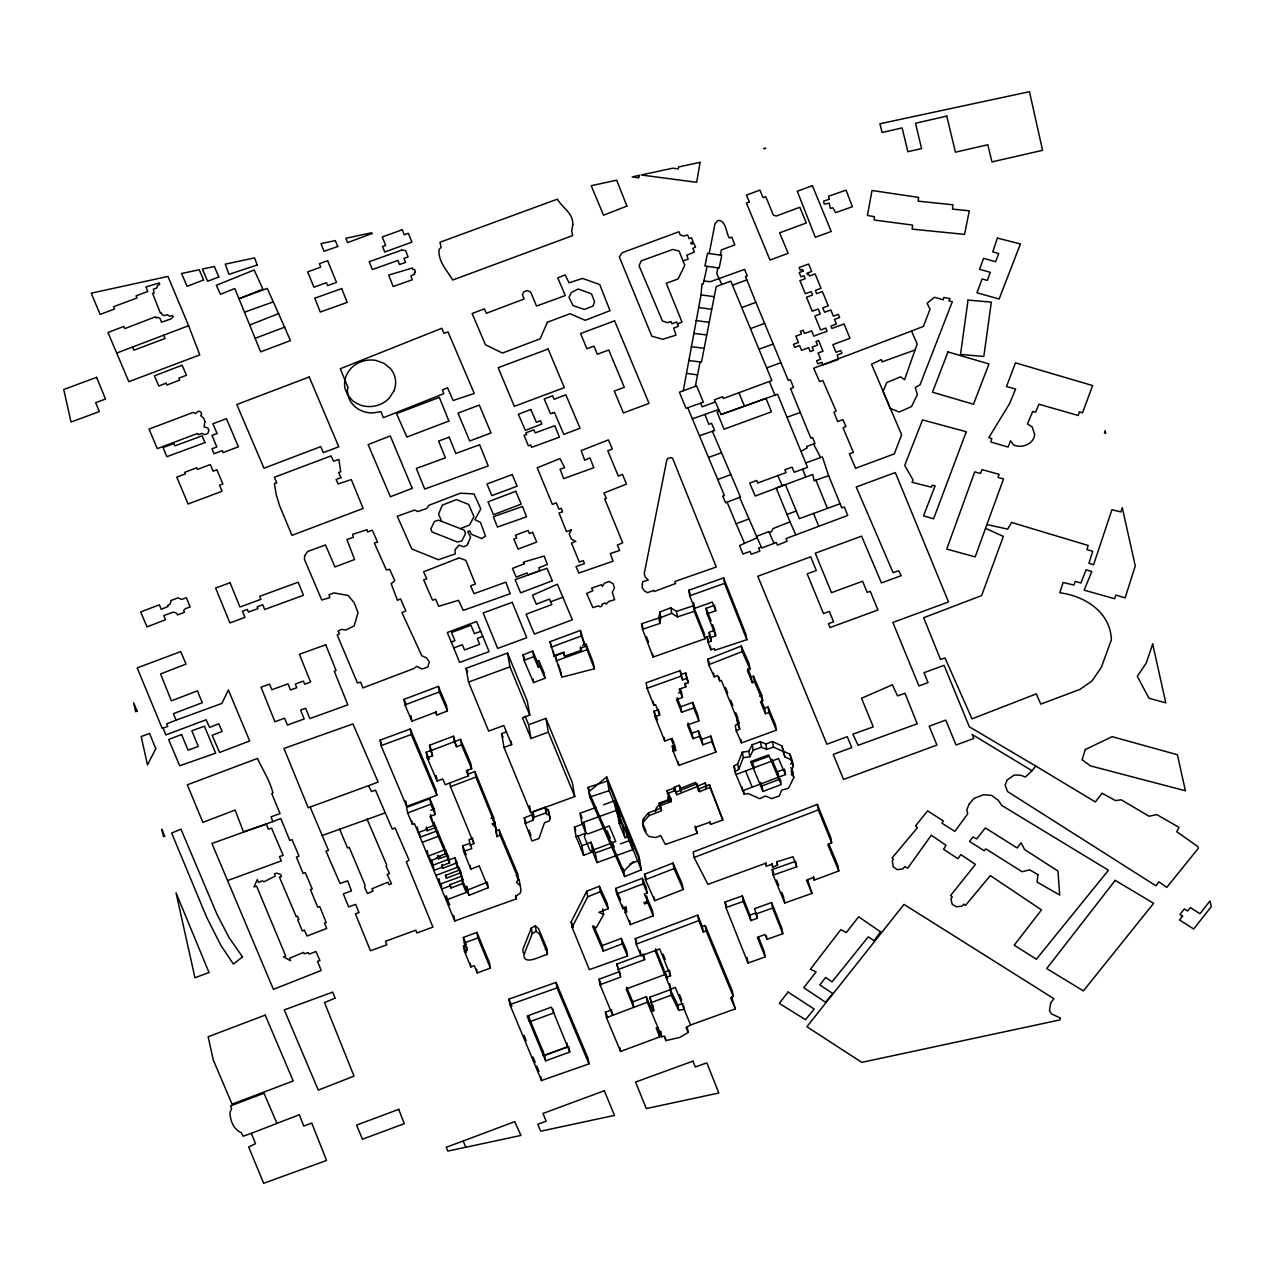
<?xml version="1.0" encoding="UTF-8"?>
<svg xmlns="http://www.w3.org/2000/svg" width="1275" height="1275" viewBox="0 0 1275 1275"><rect width="100%" height="100%" fill="white"/><g stroke="black" fill="none" stroke-linecap="round" stroke-linejoin="round"><path stroke-width="1.5" d="M683.273 390.772L696.644 385.895L703.354 402.183L686.03 408.319L679.4 392.206L683.273 390.772L701.027 294.923L701.951 283.831L703.21 283.974L707.115 266.316L719.148 268.021L721.762 255.319L707.545 253.295L704.947 266.013L707.115 266.316M720.455 255.143L721.315 249.964L734.83 244.88L731.754 237.118L729.396 238.011C725.682 232.927 726.591 220.543 718.16 220.384L715.004 223.683L709.203 253.534M693.233 605.832L704.167 633.181L705.139 638.695L653.103 657.071L642.52 629.324L659.781 623.459L658.808 617.945L659.876 612.032L670.73 607.777L676.451 611.378L677.423 616.893L694.206 611.331L693.233 605.832L676.451 611.378M659.781 623.459L660.848 617.546L659.876 612.032M687.655 407.554L724.391 495.497L722.702 496.15L725.571 502.764L739.627 497.377L761.717 548.043L776.332 542.465L777.431 545.142L787.153 541.285L785.958 538.576L847.747 515.451L844.353 506.972L841.787 507.88L828.654 475.671L814.151 480.803L812.701 474.443L755.23 496.007L749.652 483.066L756.728 480.484L757.748 482.986L786.038 472.627L784.858 469.774L792.078 467.128L794.197 472.276L807.537 467.367L777.543 394.214L721.044 414.534L715.339 401.96L714.43 399.76L722.59 396.748L723.292 398.517L771.885 380.54L730.814 281.169L716.199 286.572L701.489 362.084L688.771 360.522M695.321 386.373L700.102 361.909M717.873 267.846L716.757 273.583L721.666 284.134M695.194 826.12L697.266 833.276L665.359 844.48L660.673 835.523L655.748 837.548L649.087 836.543C644.226 832.256 641.309 824.877 643.588 818.55L648.497 812.876L661.119 807.983L659.207 803.091L670.905 798.819L667.048 790.707L674.746 787.838L676.834 794.755L697.234 786.595L696.756 783.838L676.356 791.998M643.078 825.961L643.588 818.55M655.446 811.633L656.179 808.175L659.844 803.951L669.232 800.302M532.089 814.709L533.157 811.665L545.11 807.346L546.672 814.215L549.111 815.107L550.322 818.359L549.27 820.909L544.505 822.71L538.911 838.583L531.946 840.958L525.22 823.395L524.248 817.897L532.089 814.709L533.062 820.223L525.22 823.395M533.062 820.223L534.129 817.179L533.157 811.665M915.067 349.972L917.219 344.011L911.513 331.038L813.657 368.204L819.586 381.544L822.869 380.603L836.129 411.092L833.962 412.303L837.627 421.483L842.871 419.634L846.01 426.503L843.078 427.858L853.405 452.418L849.389 453.773L855.589 468.26L894.301 453.884L901.616 434.791L871.526 364.204L881.376 359.582L882.045 361.893L915.067 349.972L904.565 379.727L900.596 376.842L886.81 382.532L883.033 391.313L890.157 408.414L899.242 412.016L911.513 406.566L917.378 394.644L915.259 387.552L920.04 384.827L952.313 301.713L948.919 300.98L949.987 298.573L943.835 297.442L943.277 299.768L934.384 297.282L927.1 303.227L930.049 309.172L923.419 326.416L911.513 331.038M985.511 528.36L975.184 556.888L946.751 549.095L974.722 471.862L980.602 473.471L981.989 469.614L999.122 474.332L997.99 477.424L1003.537 478.938L985.511 528.36L1003.361 536.393L981.622 595.584L923.658 617.738L940.472 659.414L944.998 657.964L972.012 718.861L1036.336 693.871L1040.767 704.119L1079.957 689.393L1092.053 680.962L1101.361 667.271L1111.37 639.827C1110.461 612.064 1084.913 596.031 1059.812 592.779L1063.111 582.484L1073.885 585.05L1075.207 581.352L1080.961 583.042L1086.077 569.782L1091.83 571.471L1084.164 590.15L1114.573 598.724L1115.896 595.043L1125.14 597.911L1135.26 565.877L1122.271 507.641L1120.868 511.912L1111.928 509.713L1093.567 564.761L1088.946 563.327L1092.707 551.31L1086.953 549.621L1088.181 545.477L1011.553 522.463L1007.648 529.141L986.914 524.551M547.613 953.525L539.5 934.081L536.217 931.372L532.265 933.555L523.913 954.816C523.882 966.498 542.242 955.023 547.166 954.577L546.274 946.99L538.528 928.567L535.245 925.873L531.293 928.057L522.941 949.317L523.005 952.345L524.535 953.716M737.699 763.884L742.337 752.17L748.855 751.262L752.234 744.696L760.442 741.715L765.781 743.978L772.491 741.572L782.053 745.939L784.938 756.936L790.994 759.773L793.353 766.323L791.106 771.487L793.799 777.511L788.524 788.253L781.734 790.133L779.28 795.982L771.518 798.612L765.558 795.998L759.725 798.708L748.361 793.592L744.202 794.245L734.862 771.662L733.89 766.148L737.699 763.884L738.671 769.383L734.862 771.662M738.671 769.383L743.309 757.685L742.337 752.17M547.166 954.577L546.64 948.01M790.883 764.251L792.381 760.824L790.022 754.274L783.966 751.437M576.141 836.862L585.878 833.053L588.189 833.882L609.227 825.961L615.761 841.516L594.007 849.708L592.668 851.812L583.599 855.35L576.141 836.862L574.435 827.22L584.173 823.411L585.878 833.053L584.285 836.512L589.895 850.393L592.668 851.812L597.003 862.617L632.862 849.644L631.173 840.002L625.945 827.108L623.284 828.081L624.989 837.707L627.651 836.751L625.945 827.108M791.329 775.072L792.827 771.997L790.803 767.486M621.308 938.4L626.583 950.497L627.555 956.011L589.321 969.653L572.14 927.387L571.168 921.889L586.723 891.273L599.362 886.237L607.171 903.258L608.143 908.756L598.899 912.31L603.649 914.398L596.302 927.658L592.508 926.128L603.234 951.102L622.28 943.898L621.308 938.4L602.262 945.588L603.234 951.102M572.14 927.387L587.695 896.787L586.723 891.273M743.309 757.685L749.827 756.776L753.206 750.194L752.234 744.696M516.184 875.877L517.554 873.55L499.019 829.579L495.991 831.077L496.947 836.591L499.991 835.077L499.019 829.579M517.554 873.55L518.527 879.065L516.471 882.539L520.216 885.519L520.981 890.093L520.296 893.042L515.546 896.484L516.343 898.875L454.745 920.964L414.502 823.634L412.431 824.399L407.602 812.94L406.629 807.442L429.866 798.708L434.201 809.003L435.173 814.518L430.01 816.462L433.803 825.483L426.105 828.399L427.109 830.758L434.743 827.889L433.787 822.375L444.688 848.273L445.66 853.788L437.548 856.832L438.441 858.952L446.648 855.876L445.692 850.361L448.609 857.31L449.581 862.824L441.628 865.805L442.68 868.291L456.004 863.175L455.047 857.677L448.37 860.227M756.952 537.891L739.516 545.588L742.927 554.019L750.114 551.422L751.23 554.227L759.868 551.119L758.641 548.107L761.095 547.214M1031.985 770.753L1035.762 766.052L1095.384 801.959L1102.046 793.225L1115.497 800.572L1121.251 799.823L1149.094 816.239L1156.808 814.597L1178.993 827.363L1176.761 831.73L1197.847 846.552L1198.261 848.385L1166.753 887.432L1158.879 881.822L1156.011 885.838L1007.585 791.568L1005.114 785.273L1007.154 779.981L1014.119 775.072L1020.59 775.152L1025.323 777.049L1031.985 770.753L972.124 734.432L973.797 738.48L956.027 745.014L945.779 720.088L929.172 726.192L936.934 745.078L843.524 779.423L833.228 754.402L851.764 747.58L847.285 736.695L826.869 744.202L757.796 576.268L810.661 556.824L816.287 570.515L807.187 573.862L823.523 613.594L829.356 611.442L833.611 621.786L828.415 623.698L830.009 627.587L877.949 609.96L870.267 591.265L867.191 592.397L862.601 581.241L831.507 592.668L815.267 553.207L861.597 536.153L881.423 582.914L901.202 575.663L898.668 570.754L893.09 572.666L856.226 486.986L895.321 472.547L948.52 601.959L892.851 622.439L918.956 685.934L928.041 682.587L923.992 672.722L944.074 665.327L969.367 726.83L1035.762 766.052M644.066 821.307L648.975 815.633L661.613 810.741L659.207 803.091M633.388 861.597L623.73 871.287L588.827 791.775L606.693 776.905L638.903 856.067L641.325 869.821L624.67 876.578L589.751 797.066L588.062 787.424L607.426 781.033L639.636 860.195L629.627 864.243M768.012 706.988L768.984 712.502L765.494 713.745L764.522 708.231L768.012 706.988L775.423 724.63L776.395 730.145L741.492 742.911L736.249 730.878L739.723 729.045L737.715 724.232L738.926 723.61L721.379 680.515L719.706 680.882L717.586 675.495L714.239 676.818L708.725 664.721L707.752 659.223L741.237 646.074L749.031 663.526L750.003 669.024L747.389 670.554L752.234 682.667L754.433 681.711L753.461 676.196L751.262 677.153L752.234 682.667M687.225 1026.933L688.197 1032.447L679.639 1037.452L665.853 1040.639L664.307 1036.113L661.789 1036.814L647.333 1002.262L646.361 996.747L632.783 1001.847L633.755 1007.362L606.486 1017.657L620.574 1051.461L659.828 1036.846L657.39 1027.809M731.659 997.034L735.34 1008.876L690.572 1024.988L686.046 1027.554L688.197 1032.447M737.715 724.232L736.743 718.733L737.954 718.112L735.755 712.725M705.218 925.523L706.191 931.037L703.29 931.993L702.318 926.479L705.218 925.523L732.328 990.946L733.3 996.46L730.591 997.799L735.34 1008.876M773.16 875.096L796.684 866.809L795.712 861.294L772.188 869.582L773.16 875.096L784.794 903.003L812 893.377L806.469 880.212L813.259 877.551L814.183 880.117L838.807 870.937L827.746 844.496L831.683 842.871L830.71 837.356L817.339 804.398L693.154 851.987L694.126 857.485L707.912 884.388L765.701 863.255L766.355 866.219L771.949 864.243L772.809 867.207L777.527 865.119L776.873 861.454M759.549 696.198L761.749 695.242L753.461 676.196M761.749 695.242L762.721 700.74L760.522 701.712L765.494 713.745M472.866 838.042L468.945 839.731L471.734 848.624L463.622 851.333L470.826 869.152L479.225 865.884L488.245 887.703L468.833 895.417L466.682 886.523L465.311 886.938L466.283 892.452L446.601 899.847L445.947 896.166M469.917 845.245L473.838 843.54L473.2 839.874M677.455 323.993L681.998 322.049L666.315 283.305L678.125 278.922L684.771 265.327L679.065 251.032L672.786 249.438L641.182 260.881L639.062 265.774L662.394 320.902L667.207 322.671L670.937 321.507L671.893 323.738L676.738 321.969L678.443 326.304L673.646 328.105L675.989 335.15L662.729 339.246L651.828 336.218L619.315 256.897L622.28 252.673L678.953 231.747L680.228 235.014L683.942 236.034L687.639 234.871L689.042 238.664L691.512 237.692L693.058 241.883L690.763 242.792L691.337 244.131L693.759 243.19L695.512 247.143L692.835 248.434L694.381 252.067L686.763 255.223L688.165 259.112L683.225 260.769M698.461 791.281L697.537 786.117L705.187 782.977L706.557 786.436M709.474 784.683L709.952 787.424L699.688 791.663L699.194 788.906L709.474 784.683L722.813 820L710.589 824.399L709.585 822.295L695.146 827.395L697.266 833.276M702.318 926.479L697.744 915.147L635.253 938.655L636.225 944.169L641.102 955.772L659.685 948.935L670.57 975.742L665.964 977.415L670.73 989.129L675.336 987.456L690.572 1024.988M580.986 650.505L580.252 648.369L585.337 646.537L580.396 630.44L549.987 641.707L554.211 656.386L563.088 652.768L564.634 656.083L580.986 650.505L580.348 646.839M739.627 497.377L740.456 497.043L712.39 431.285L699.911 435.604M460.402 528.647L469.614 524.933L473.933 516.582L468.674 504.438L456.466 499.641L442.345 505.091L438.568 514.064L441.676 521.395L464.196 530.097L465.518 533.587L461.773 540.967L457.438 542.018L432.082 531.994L430.759 529.125L434.456 521.507L438.457 520.168L441.676 521.395M681.153 791.855L680.547 788.412L695.72 782.356L697.537 786.117M587.695 896.787L600.334 891.735L599.362 886.237M710 637.93L715.705 635.667L707.051 613.833L715.737 610.741L712.295 602.071L694.7 608.334L689.711 595.776L688.739 590.261L723.562 577.878L745.859 634.185L746.831 639.699L714.781 650.298L714.383 648.545L710.908 649.772L708.039 642.361L711.259 641.182L709.028 632.416L714.733 630.153L712.582 624.702M249.725 325.013L278.572 313.586L290.461 340.6L260.642 351.852L234.791 288.501L220.463 294.318L216.352 285.313L254.155 269.981L262.905 289.09L239.349 298.589L267.24 288.421L278.572 313.586M795.759 534.703L790.038 521.842L773.112 528.551L771.391 531.723L769.303 532.536L768.889 531.611L756.314 536.44M468.833 895.417L467.861 889.902L487.273 882.188L488.245 887.703M176.093 720.152L166.595 723.881L167.822 726.431L162.212 728.344L137.174 667.893L180.699 651.605L186.038 664.1L160.554 673.933L171.392 700.836L197.386 690.875L202.311 702.716L173.448 713.665L176.093 720.152L221.962 703.37L228.352 689.95L249.693 740.998L219.587 752.441L212.144 735.293L222.153 731.436L218.71 723.786L209.578 727.451L206.12 719.785L165.846 734.91L163.12 728.041M660.848 617.546L671.702 613.275L677.423 616.893M708.725 664.721L742.209 651.589L741.237 646.074M537.269 661.613L538.958 660.96L544.043 672.722L545.015 678.236L533.651 682.603L524.025 660.37L523.053 654.856L532.711 651.143L537.269 661.613L538.241 667.128L539.931 666.458L538.958 660.96M644.512 874.204L673.025 863.063L682.237 884.021L683.193 889.52L654.697 900.66L645.485 879.718L644.512 874.204L646.058 877.694M645.485 879.718L673.997 868.578L673.025 863.063M272.802 821.61L211.937 843.492L273.408 989.368L321.22 970.466L317.491 961.334L319.913 960.537L315.897 951.469L309.251 954.146L308.279 952.552L304.231 953.827L303.609 952.425L289.6 958.226L290.477 960.697L283.464 956.887L285.759 956.107L256.546 886.045L253.98 887.017L257.263 879.591L258.682 882.507L262.156 880.786L264.084 881.774L275.288 876.021L274.492 873.821L276.962 873.136L280.835 874.554L281.456 876.642L279.368 876.961L296.246 916.677L297.521 916.135L298.876 919.466L297.744 919.849L302.382 931.021L304.327 930.049L307.052 936.025L326.671 928.471L324.535 923.068L326.161 922.462L319.722 906.509L317.778 907.306L310.447 889.583L312.248 889.042L305.299 872.594L303.115 873.407L296.406 857.087L299.051 856.115L292.039 839.635L289.76 840.48L280.835 818.486L272.802 821.61L271.097 816.797L280.054 813.593L271.766 793.608L272.978 793.241C269.822 780.22 262.841 770.323 257.486 758.434L187.329 784.81L202.852 822.375L235.078 810.055L243.477 831.874L266.348 824.112L268.387 829.133L271.575 828.16L283.209 855.445L279.448 856.529L281.345 860.88L227.954 880.435M736.058 774.562L778.499 758.545L785.496 774.578L742.751 790.739L742.114 787.058M583.599 855.35L581.91 845.707L590.962 842.185L595.298 852.975L597.003 862.617M251.366 1133.316L299.354 1114.717L303.705 1126.064L311.769 1123.068L326.543 1160.457L263.654 1183.312L248.673 1147.006L255.494 1143.675L251.366 1133.316L243.063 1136.2L241.342 1132.774C233.389 1129.14 230.233 1120.661 229.946 1112.438L231.604 1108.804L230.584 1105.919L263.973 1093.233L276.978 1123.387M116.838 353L188.604 325.715L199.792 354.896L128.823 381.687L107.993 332.52L123.85 326.416L124.791 328.615L155.55 316.758L156.092 318.001L157.813 317.332L159.997 318.368L161.511 322.208L171.025 318.877L173.145 316.901L172.476 315.355L169.862 316.359L167.121 314.574L164.666 315.658L162.26 314.909L161.463 312.901L160.443 313.267L152.602 293.409L154.1 292.868L153.335 289.17L156.634 288.086L157.829 284.978L159.694 284.548L159.263 282.891L145.908 286.987L147.788 291.481L136.074 295.88L136.967 297.999L113.587 306.717L114.559 309.012L100.119 314.415L91.242 293.186L167.965 276.436L188.604 325.715M524.025 660.37L533.683 656.641L532.711 651.143M646.521 895.783L647.748 902.748L644.592 903.959L644.018 902.62L647.493 901.282L644.417 894.094L647.222 893.026L646.25 887.512L642.313 878.3L615.697 888.436L616.67 893.934L623.013 908.772L625.196 907.943L626.902 911.944L625.244 912.581L630.36 924.598L653.326 915.832L652.354 910.334L646.776 897.233M712.39 431.285L714.622 430.424L711.53 423.236L708.868 424.352L704.868 414.455L692.293 418.806M460.498 739.357L470.682 763.199L471.654 768.713L466.283 770.769L468.451 775.869L445.214 784.715L442.744 778.945L437.134 781.081L427.173 757.78L426.217 752.282L431.588 750.226L429.5 745.285L453.406 736.201L456.53 746.736L461.47 744.855L460.498 739.357L455.557 741.237M455.047 857.677L458.952 870.203L445.278 875.447L446.441 878.188L460.052 872.977L459.08 867.462L462.889 879.734L449.613 884.802L450.952 887.99L462.57 883.623L461.598 878.108L465.311 886.938M694.126 857.485L818.311 809.912L817.339 804.398M427.173 757.78L432.56 755.74L430.472 750.8L454.378 741.699L453.406 736.201M436.257 875.272L457.661 867.143L456.689 861.629M616.67 893.934L643.285 883.814L642.313 878.3M254.952 338.385L284.755 327.133M411.873 721.188L435.54 712.263L436.719 715.036L447.413 711.004L446.441 705.489L438.377 686.396L403.984 699.369L404.956 704.884L411.873 721.188L410.901 715.689M762.944 791.456L750.624 761.605L768.666 754.959L781.224 784.523L762.944 791.456L761.972 785.942L780.252 779.025L780.906 782.691M404.956 704.884L439.349 691.911L438.377 686.396M467.654 774.308L474.906 771.566L493.648 817.578L494.604 823.076L491.975 823.905L495.672 827.252L496.947 836.591M473.838 843.54L450.473 786.659L475.878 777.081L474.906 771.566M407.602 812.94L430.838 804.206L429.866 798.708M430.759 810.294L434.201 809.003M436.512 857.995L440.082 856.657M438.01 857.9L430.185 860.848L429.532 857.167M442.011 888.93L450.075 885.886M782.691 769.765L777.176 771.837L778.148 777.352M636.225 944.169L698.716 920.646L697.744 915.147M556.043 982.403L508.9 999.122L509.873 1004.62L541.461 1080.531L589.002 1063.908L588.046 1058.393L556.043 982.403L557.016 987.902L589.002 1063.908M557.016 987.902L509.873 1004.62M750.816 328.488L764.617 323.324L788.301 380.46L790.373 379.695L793.576 387.488L790.516 388.62L810.836 438.138L812.589 437.5L814.98 443.461L806.613 446.489L807.187 447.923L801.146 451.238M721.044 414.534L766.02 398.453L771.487 411.809L724.041 429.229L717.044 412.032L719.291 411.203M550.673 601.8L551.852 604.573L526.049 614.263L534.368 634.073L572.347 619.793L557.398 584.237L532.424 595.282L536.329 604.175L549.413 599.075L550.673 601.8L562.865 597.226M368.507 785.687L378.133 782.069L352.936 723.929L283.958 748.457L308.215 807.76L368.507 785.687L371.487 791.488L375.488 790.213L392.254 829.053L395.059 827.969L409.068 860.099L406.327 861.964L432.91 927.116L416.893 932.965L415.777 930.208L385.48 941.253L386.915 944.759L370.451 950.752L355.438 913.856L358.992 912.581L355.661 904.373L348.649 906.907L343.342 893.855L351.486 890.89L347.597 880.818L340.011 883.463L325.986 851.19L328.52 850.457L310.271 807.346M426.551 829.467L418.28 832.575L417.307 827.061M422.376 842.281L438.297 836.304L437.325 830.79M442.234 867.239L434.153 870.251L433.5 866.586M753.158 767.98L752.186 762.466L768.554 756.346M647.333 1002.262L633.755 1007.362L626.105 989.002L664.753 974.626L663.781 969.112L655.573 948.807M463.192 1140.997L514.686 1121.665L520.949 1135.435L447.812 1151.102L446.234 1147.261L463.192 1140.997L465.773 1147.261M717.952 479.448L730.798 474.635M727.053 502.079L736.105 523.754L748.68 519.068M480.723 631.348L474.443 633.691L470.937 625.276L451.509 632.512L454.92 640.672L451.286 642.026L447.286 632.496L476.563 621.499L482.827 636.384L489.074 651.637L459.669 662.41L451.286 642.026M482.827 636.384L477.233 638.472L479.671 644.305L464.53 649.947L462.363 644.736L453.741 647.939M322.017 835.571L384.843 813.036M680.547 788.412L679.352 785.32L673.646 787.456L674.252 790.898M659.685 805.848L671.383 801.577L667.542 793.464L675.224 790.596L674.746 787.838M606.486 1017.657L605.513 1012.143L611.761 1009.816M550.959 647.222L581.368 635.954L580.396 630.44M463.478 945.811L466.347 944.743L463.335 937.428L476.962 932.407L489.409 962.577L490.381 968.092L477.233 972.937L474.22 965.685L470.889 966.912L464.451 951.309L463.478 945.811L466.347 952.744M464.451 951.309L467.319 950.242L466.666 946.576M612.096 1011.649L612.733 1015.33L599.999 984.762L620.718 977.048L616.686 964.187L643.684 954.146M617.642 969.701L644.656 959.661L644.002 955.979M599.999 984.762L599.027 979.248L619.746 971.55L620.399 975.216M657.836 1027.379L656.147 1028.017L659.828 1036.846M742.114 307.418L755.852 302.35L764.617 323.324M766.96 367.806L780.969 362.642M715.339 401.96L702.127 406.821L700.628 403.171M840.129 503.737L799.377 518.67L785.352 484.468L776.188 488.054L790.038 521.842M380.093 740.137L410.295 728.997L435.891 789.719L436.863 795.233L406.661 806.374L381.066 745.652L380.093 740.137L381.608 743.707M381.066 745.652L411.267 734.512L410.295 728.997M467.319 950.242L464.307 942.942L477.918 937.906L476.962 932.407M732.822 285.058L746.879 279.91L755.852 302.35M545.923 718.367L572.347 782.754L574.77 796.524L530.783 812.669L504.007 747.421L511.658 744.616L503.816 725.523L488.644 731.085L468.515 682.077L466.092 668.307L507.53 653.087L527.356 701.346L529.778 715.116L522.495 717.793L531.006 738.512L548.346 732.137L545.923 718.367L528.583 724.742L531.006 738.512M468.515 682.077L509.968 666.857L507.53 653.087M504.007 747.421L501.585 733.667L506.175 731.977M646.361 996.747L650.202 1005.879L651.174 1011.394L653.788 1010.613L649.708 997.257L670.315 989.671L677.758 1004.875L678.73 1010.374L684.181 1009.242L683.528 1005.561M650.68 1002.756L671.288 995.185L670.315 989.671M759.502 349.047L773.128 344.059M665.964 977.415L665.008 971.901L668.068 970.785M545.636 1060.848L569.734 1052.05L568.762 1046.552L544.664 1055.349L545.636 1060.848L527.117 1016.079L551.422 1007.138L569.734 1052.05M704.868 414.455L718.59 409.466M708.788 457.327L721.347 452.768M805.88 462.873L822.407 456.896L828.654 475.671M786.93 514.431L796.381 511.02M708.039 642.361L707.067 636.847L710.287 635.683L709.028 632.416M753.206 750.194L761.414 747.23L766.753 749.493L773.463 747.086L783.025 751.453L784.938 756.936M787.408 417.116L800.477 412.399M534.129 817.179L546.082 812.844L545.11 807.346M585.878 833.053L581.783 822.885L580.093 813.243L596.286 807.378M603.489 804.78L614.279 800.859L619.283 813.227L620.973 822.853L619.236 823.491L624.989 837.707M581.783 822.885L615.984 810.502L614.279 800.859M595.298 852.975L613.227 846.488M620.415 843.891L631.173 840.002M582.436 645.501L586.102 644.194L593.433 663.255L594.405 668.769L561.877 677.2L554.96 655.382L564.124 652.099M555.932 660.896L587.074 649.692L586.102 644.194M681.663 674.347L685.711 672.897L686.683 678.412L682.635 679.862L680.165 670.618L646.106 682.826L647.078 688.325L653.82 705.171L655.509 704.565L659.701 715.036L655.015 716.709L664.721 741.03L671.064 738.751L675.718 750.417L673.184 751.326L678.794 765.383L715.976 752.091L710.812 736.073L701.824 739.309L702.796 744.807L711.785 741.588L710.812 736.073M647.078 688.325L681.137 676.117L680.165 670.618M685.201 683.129L685.854 686.795L679.129 689.217L682.444 697.505L676.579 699.608L681.631 712.279L693.743 707.928L692.771 702.429L680.659 706.764L681.631 712.279M619.236 823.491L617.546 813.848L619.283 813.227M244.497 312.168L272.946 302M685.711 672.897L688.388 682.635L684.691 683.942L685.854 686.795M678.539 693.058L681.472 692.006L680.149 688.675M655.015 716.709L654.043 711.211L658.729 709.538M692.771 702.429L697.919 715.371L698.891 720.885L687.512 724.965L692.978 738.687L699.433 736.376L698.461 730.878L692.006 733.189L692.978 738.687M765.159 956.919L757.35 937.284L765.064 934.527L766.976 939.356L782.786 933.714L781.814 928.2L771.614 902.557L754.625 908.629L757.27 918.319L750.879 920.582L743.261 901.425L742.305 895.911L724.997 902.078L725.969 907.593L748.011 963.039L765.159 956.919L764.187 951.421L758.513 937.125M689.711 595.776L724.535 583.376L723.562 577.878M707.051 613.833L706.095 608.318L714.765 605.242M725.969 907.593L743.261 901.425M750.879 920.582L749.907 915.083L756.298 912.804L757.27 918.319M755.597 914.127L772.586 908.071L771.614 902.557M642.52 629.324L641.548 623.81L658.808 617.945M463.622 851.333L462.65 845.835L469.152 843.652M589.751 797.066L609.115 790.675L606.693 776.905M491.002 818.391L493.648 817.578M467.654 892.038L466.283 892.452L462.57 883.623M545.174 949.301L546.194 949.078M677.758 1004.875L683.209 1003.728M703.736 280.978L710.255 281.727L744.584 269.376L747.262 275.894L745.492 276.532L746.879 279.91M693.664 333.365L706.637 334.942M691.337 346.72L704.055 348.298M701.027 294.923L714.112 296.645M696.086 320.583L709.043 322.304M698.636 307.53L711.609 309.267M686.364 373.368L697.568 374.882M545.7 808.717L548.138 809.593L550.322 818.359M492.947 820.526L494.7 821.738L495.991 831.077M517.14 877.774L519.244 880.005L520.009 884.579M645.995 831.236L642.6 823.204M671.288 995.185L678.73 1010.374M696.756 783.838L699.194 788.906M697.234 786.595L699.688 791.663M600.334 891.735L608.143 908.756M707.752 659.223L709.33 662.665M742.209 651.589L750.003 669.024M673.997 868.578L683.193 889.52M588.062 787.424L589.64 791.042M607.107 830.79L610.279 838.026M611.857 841.643L614.247 847.062M754.433 681.711L762.721 700.74M622.28 943.898L627.555 956.011M769.303 532.536L773.973 543.325M533.683 656.641L538.241 667.128M523.053 654.856L524.535 658.283M736.105 523.754L744.345 542.847M539.931 666.458L545.015 678.236M642.696 955.118L644.656 959.661M546.082 812.844L546.672 814.215M593.831 925.969L602.262 945.588M778.722 775.439L771.885 759.247M643.285 883.814L647.222 893.026M615.697 888.436L620.638 899.959M461.47 744.855L471.654 768.713M454.378 741.699L456.53 746.736M426.217 752.282L429.277 759.438M366.993 818.98L386.787 865.199L386.022 866.123L389.512 873.518L387.154 874.491L391.489 883.718L389.05 884.722L387.871 882.188L371.902 888.802L373.017 891.145L367.487 893.456L364.666 887.48L365.032 884.977L349.238 847.365L347.565 848.003L339.596 829.037M777.75 475.272L782.212 485.759M647.748 902.748L653.326 915.832M625.738 910.509L624.272 907.067L625.244 912.581M553.095 1009.29L553.748 1012.956L529.539 1021.849L528.567 1016.334L543.931 1053.628M132.52 346.975L133.891 350.211L165.065 338.465L163.63 335.054M403.984 699.369L406.295 704.804M449.581 862.824L446.648 855.876M499.991 835.077L518.527 879.065M439.349 691.911L447.413 711.004M411.267 734.512L436.863 795.233M458.952 870.203L456.004 863.175M460.052 872.977L462.889 879.734M434.743 827.889L445.66 853.788M433.181 864.753L431.173 860.003L432.145 865.502L448.162 859.493L447.19 853.979M738.99 393.003L744.361 405.817M768.984 712.502L776.395 730.145M807.569 879.638L812 893.377M752.186 762.466L754.449 767.869M635.253 938.655L636.655 941.97M430.838 804.206L435.173 814.518M430.552 814.566L433.803 825.483M828.989 844.273L837.834 865.438L838.807 870.937M736.743 718.733L738.751 723.531L735.277 725.379L736.249 730.878M772.188 869.582L773.638 873.072M776.555 880.053L778.738 885.28M781.639 892.261L783.822 897.504M652.418 1011.218L650.202 1005.879L652.816 1005.098L653.788 1010.613M616.686 964.187L617.897 967.135M626.663 987.169L632.783 1001.847M599.027 979.248L601.274 984.651M605.513 1012.143L607.745 1017.482M508.9 999.122L511.912 1006.342M523.945 1035.268L526.192 1040.687M532.966 1056.959L535.229 1062.378M536.727 1065.996L538.99 1071.414M769.462 381.831L774.993 395.154M761.669 701.346L764.522 708.231M706.191 931.037L733.3 996.46M733.89 766.148L735.085 769.048M477.918 937.906L490.381 968.092M815.904 480.165L827.459 508.374M760.474 782.308L761.972 785.942M548.346 732.137L574.77 796.524M509.968 666.857L529.778 715.116M525.029 716.104L528.583 724.742M501.585 733.667L503.067 737.285M466.092 668.307L467.59 671.941M745.556 770.929L752.202 787.169M818.311 809.912L831.683 842.871M725.523 687.576L727.722 692.962M730.639 700.15L732.838 705.537M609.115 790.675L641.325 869.821M663.064 954.146L665.247 959.517M679.527 994.659L681.727 1000.094M665.008 971.901L667.717 978.61M571.168 921.889L573.415 927.387M494.604 823.076L475.878 777.081M820.606 457.534L813.562 443.971M813.562 513.427L818.598 525.89M627.651 836.751L632.862 849.644M617.546 813.848L623.284 828.081M615.984 810.502L620.973 822.853M655.063 950.624L664.753 974.626M574.435 827.22L575.79 830.583M577.83 835.619L581.91 845.707M462.65 845.835L466.252 854.728M686.683 678.412L688.388 682.635M681.137 676.117L682.635 679.862M698.716 920.646L703.29 931.993M580.093 813.243L582.133 818.327M747.803 668.514L751.262 677.153M694.206 611.331L705.139 638.695M711.785 741.588L715.976 752.091M693.743 707.928L698.891 720.885M698.461 730.878L701.824 739.309M699.433 736.376L702.796 744.807M687.91 722.893L692.006 733.189M677.057 697.728L680.659 706.764M672.084 738.241L674.092 743.245M673.614 749.333L672.212 745.811L673.184 751.326M654.043 711.211L657.518 719.897M724.535 583.376L746.831 639.699M706.095 608.318L711.131 621.053M688.739 590.261L690.173 593.847M772.586 908.071L782.786 933.714M742.305 895.911L749.907 915.083M724.997 902.078L726.463 905.776M802.66 469.328L805.688 477.009M709.952 787.424L722.813 820M649.708 997.257L650.951 1000.397M675.224 790.596L676.834 794.755M707.067 636.847L708.502 640.56M587.074 649.692L594.405 668.769M446.314 896.086L449.708 904.899M524.248 817.897L526.272 823.156M528.95 830.184L530.974 835.444M641.548 623.81L642.967 627.507M646.489 636.767L648.608 642.313M581.368 635.954L585.337 646.537M554.96 655.382L556.283 659.016M558.259 664.45L560.251 669.885M796.684 866.809L793.034 856.72L776.794 861.836L777.527 865.119M549.987 641.707L551.294 645.373M466.682 886.523L467.861 889.902M813.546 876.451L814.183 880.117M792.381 760.824L793.353 766.323M790.022 754.274L790.994 759.773M792.827 771.997L793.799 777.511M782.053 745.939L783.025 751.453M784.523 769.08L785.496 774.578M772.491 741.572L773.463 747.086M765.781 743.978L766.753 749.493M760.442 741.715L761.414 747.23M784.141 899.337L784.794 903.003M772.156 863.542L772.809 867.207M748.855 751.262L749.827 756.776M765.717 862.538L766.355 866.219M738.273 719.945L738.926 723.61M739.07 725.363L739.723 729.045M740.839 739.229L741.492 742.911M715.084 607.075L715.737 610.741M743.564 790.58L744.202 794.245M715.068 631.986L715.705 635.667M766.339 935.675L766.976 939.356M719.068 677.2L719.706 680.882M710.287 635.683L711.259 641.182M710.255 646.106L710.908 649.772M713.586 673.136L714.239 676.818M693.727 602.82L694.7 608.334M747.038 957.541L748.011 963.039M705.187 782.977L706.095 788.141M710.095 821.642L710.589 824.399M670.73 607.777L671.702 613.275M681.472 692.006L682.444 697.505M678.157 761.701L678.794 765.383M674.746 744.919L675.718 750.417M679.352 785.32L680.26 790.484M652.465 653.406L653.103 657.071M664.084 737.364L664.721 741.03M659.063 711.37L659.701 715.036M670.905 798.819L671.383 801.577M653.167 701.489L653.82 705.171M667.048 790.707L667.542 793.464M667.797 796.668L668.706 801.832M660.147 805.673L660.753 809.115M648.497 812.876L648.975 815.633M669.598 970.227L670.57 975.742M669.758 983.631L670.73 989.129M654.043 896.994L654.697 900.66M665.199 1036.973L665.853 1040.639M660.817 1031.3L661.789 1036.814M640.13 950.258L641.102 955.772M623.316 868.865L624.67 876.578M629.707 920.917L630.36 924.598M625.929 906.429L626.583 910.111M622.375 905.107L623.013 908.772M563.996 652.418L564.634 656.083M560.904 671.686L561.558 675.367M590.962 842.185L592.668 851.812M602.677 908.884L603.649 914.398M553.238 650.872L554.211 656.386M619.921 1047.795L620.574 1051.461M532.998 678.938L533.651 682.603M548.138 809.593L549.111 815.107M529.571 805.784L530.783 812.669M567.008 1043.157L567.646 1046.823L543.437 1055.716L542.465 1050.202M511.052 741.173L511.658 744.616M535.245 925.873L536.217 931.372M531.293 928.057L532.265 933.555M515.706 895.209L516.343 898.875M540.807 1076.865L541.461 1080.531M494.7 821.738L495.672 827.252M467.479 770.355L468.451 775.869M470.172 865.47L470.826 869.152M449.82 782.993L450.473 786.659M436.066 711.37L436.719 715.036M460.498 870.825L461.47 876.323L440.002 884.165L439.03 878.65M476.579 969.271L477.233 972.937M470.252 963.247L470.889 966.912M431.922 752.059L432.56 755.74M436.162 775.567L437.134 781.081M429.5 745.285L430.472 750.8M463.335 937.428L464.307 942.942M443.126 844.576L444.098 850.074L428.177 856.067L427.205 850.552M450.298 884.308L450.952 887.99M453.788 915.45L454.745 920.964M445.788 874.523L446.441 878.188M435.173 825.674L436.146 831.188L420.224 837.181L419.571 833.499M442.027 864.609L442.68 868.291M437.803 855.286L438.441 858.952M441.038 883.416L441.692 887.097M426.456 827.093L427.109 830.758M411.777 820.733L412.431 824.399M405.689 800.875L406.661 806.374M952.728 204.765L952.568 209.1L969.287 210.821L964.553 234.377L912.103 229.133L912.677 225.101L874.06 220.001L874.523 216.734L867.43 215.443L872.02 190.485L918.606 197.418L918.223 201.163L952.728 204.765M304.629 555.884L304.438 559.358L321.762 599.999L329.763 597.688L329.109 594.708L333.859 592.907L348.171 595.473L354.099 602.597L358.052 612.653L354.147 625.945L345.605 630.121L341.987 629.34L338.05 630.95L339.532 633.755L337.238 635.03L357.382 682.89L360.666 682.189L362.801 687.958L414.343 668.355L416.463 666.331L422.216 668.992L427.81 667.016L429.277 662.028L426.631 657.916L421.866 655.828L401.912 612.59L405.848 610.964L400.557 598.867L397.449 600.318L391.17 583.727L394.772 580.619L389.656 569.272L386.373 569.973L374.324 542.959L377.623 542.258L372.332 530.145L367.582 531.946L367.088 529.699L352.633 534.368L353.287 537.333L346.896 539.484L354.577 559.518L334.958 566.977L325.476 544.935L307.61 551.501L304.629 555.884M1037.946 874.602L1037.101 882.061L1059.7 895.066L1057.963 871.064L1024.59 849.564L1021.132 842.775L1017.131 847.939L985.336 827.921L976.666 838.902L972.984 837.038L969.51 841.5L984.268 850.776L985.75 848.847L1022.04 871.718L1029.658 869.837L1037.946 874.602M968.044 300.119L960.505 354.466L983.822 356.458L991.344 302.127L968.044 300.119M347.852 387.265L347.294 390.867L349.191 398.868A26.185 23.651 -10 0 0 372.061 413.004L381.034 411.697L383.329 417.706L443.78 393.672L442.425 389.943L447.509 387.728L453.119 400.493L474.284 393.449L448.035 331.946L443.939 333.301L441.819 328.265L340.282 368.73L347.852 387.265M1034.615 434.345C1034.232 444.003 1021.594 448.752 1013.593 444.943L1010.517 440.736L1008.158 447.079L990.898 442.027L991.775 438.664L988.842 437.596L1009.513 403.713L1015.649 389.002L1006.501 386.58L1015.49 362.849L1092.611 385.56L1082.523 412.877L1079.335 411.857L1078.267 415.507L1038.918 404.223L1035.603 412.239L1032.718 411.395L1027.459 423.953L1032.144 426.854L1034.615 434.345M700.087 162.339L696.676 182.309L641.15 174.978L672.706 168.204L678.236 168.906L678.603 166.945L700.087 162.339M572.81 224.655L571.678 231.142L572.682 235.588L452.705 280.022C447.19 270.428 438.09 261.965 438.998 249.454L441.118 247.446L439.971 242.25L557.382 199.139C562.275 207.921 573.304 212.877 572.81 224.655M204.972 421.547L204.016 426.79L207.905 428.097L208.972 430.424L207.761 433.484L204.685 434.743L201.96 433.388L198.342 434.648L197.29 433.548L157.303 448.625L149.032 429.085L193.37 412.351L195.394 413.626L198.613 411.092L200.844 412.08L201.689 414.088L200.701 415.65L203.506 417.977L204.972 421.547M602.374 604.031L602.039 605.848L600.238 606.868L598.421 605.88L592.891 607.601L586.612 593.417L592.891 590.787L591.664 588.094L601.465 584.731L602.406 586.388L604.509 583.153L609.227 581.416L613.116 583.775L614.47 587.966L612.303 592.253L614.614 599.68L608.605 601.513L606.262 604.127L604.78 602.947L602.374 604.031M642.377 584.141L642.249 587.823L644.433 590.883L647.461 592.668L653.74 590.421L654.187 591.536L675.527 583.552L674.842 581.512L716.279 567.008L672.674 458.49L671.144 457.598L667.574 458.49L666.761 460.243L644.226 573.766L645.214 576.953L648.258 579.998L642.712 581.607L642.377 584.141M639.301 175.36L638.759 177.878L632.225 176.89L639.301 175.36M1060.402 1018.024L1059.939 1019.904L861.773 1062.378L806.9 1026.726L904.007 904.389L1053.931 998.723L1050.68 1002.931L1049.468 1010.74L1051.508 1013.944L1060.402 1018.024M1085.344 749.493L1082.077 759.709L1090.38 765.861L1185.415 790.787L1177.383 754.752L1112.167 736.663L1085.344 749.493M171.264 600.413L169.926 604.398L167.662 605.354L168.172 606.454L161.256 609.291L159.375 604.812L140.664 611.952L147.023 626.886L165.527 619.714L163.726 615.586L173.496 612.064L176.779 613.291L177.512 614.964L184.461 612.271L183.616 610.534L185.401 608.621L190.102 606.964L186.453 597.8L181.496 599.425L178.118 597.816L171.264 600.413M997.401 238.09L992.763 251.892L998.692 253.55L995.632 261.757L983.583 258.347L979.519 269.264L990.308 272.324L987.296 280.42L982.101 278.938L976.953 292.756L999.122 299.019L1020.414 243.939L997.401 238.09M1152.68 644.018L1146.209 663.159L1137.3 676.276L1148.95 698.222L1165.796 702.844L1152.68 644.018M765.558 148.298L764.123 148.601L765.558 148.298M594.548 301.745L593.002 306.048L584.46 309.458L573.065 305.633L569.017 297.378L571.264 292.613L578.165 288.995L591.52 293.824L594.548 301.745M1105.17 431.014L1104.469 432.926L1105.68 433.277L1105.17 431.014M966.291 431.715L933.571 518.813L923.514 515.865L935.101 485.871L932.28 485.265L931.356 487.162L911.992 482.301L913.123 480.117L904.708 465.375L922.542 419.921L966.291 431.715M947.978 351.932L932.487 392.222L973.494 404.239L988.986 363.949L947.978 351.932M969.271 803.935L966.912 809.498L967.693 813.848L954.847 831.443L941.986 823.172L943.293 820.909L927.61 810.884L915.514 825.929L917.474 827.634L892.102 857.948L893.313 859.222L892.293 860.848L893.217 866.761L897.249 869.662L902.987 868.833L904.756 866.617L907.736 868.163L931.308 835.221L946.05 845.309L943.548 849.278L957.844 858.712L960.84 854.617L975.439 864.402L950.608 895.528L952.266 896.978L950.943 898.859L952.25 904.358L956.409 906.748L961.988 906.222L963.709 904.15L965.462 905.441L990.308 875.59L1041.5 909.904L1014.215 945.189L1036.368 959.198L1108.453 870.235L1001.799 805.465L998.213 800.254L991.536 795.361L983.599 794.707L974.02 798.389L969.271 803.935M467.813 543.692L467.128 545.27L463.526 546.784L459.032 545.126L455 549.796L455.255 553.924L438.409 559.741L411.793 548.935L397.258 516.232L414.694 510.048L417.849 511.562L426.822 508.422L428.958 505.283L460.387 493.186L473.997 493.919L480.818 508.9L474.89 519.658L480.484 522.336L485.472 536.137L481.695 538.576L471.304 534.241L469.758 530.878L467.718 531.595L470.602 537.237L467.813 543.692M547.437 322.192L540.138 338.831L502.462 353.048L485.44 344.744L472.117 313.522L484.325 308.885L486.381 313.283L524.137 298.972L522.367 294.668L523.882 291.784L527.308 290.557L530.671 292.087L536.552 306.048L565.319 295.545L557.749 277.902L565.128 274.874L569.048 282.795L582.579 278.428L599.744 284.548L610.04 310.686L585.177 320.312L570.037 313.73L547.437 322.192M571.264 529.938L569.256 534.129L571.503 539.293L575.758 541.381L571.487 543.054L579.264 561.988L583.376 560.681L584.396 563.662L576.013 566.578L578.802 573.065L613.084 561.175L610.295 553.573L619.618 550.465L617.323 545.078L622.678 542.831L604.685 498.844L606.406 498.366L603.872 493.043L626.455 484.102L622.455 474.316L618.327 476.085L607.777 450.776L612.271 448.928L608.398 439.891L581.193 450.601L584.699 460.259L589.911 457.821L593.815 467.718L563.725 478.603L560.028 469.2L564.586 467.67L559.98 458.586L537.205 467.797L552.41 504.454L556.267 502.796L558.912 509.203L561.303 508.358L562.578 511.865L559.024 512.948L566.498 531.611L571.264 529.938M155.789 748.744L147.486 764.888L141.174 736.536L149.589 733.492L155.789 748.744M393.991 390.756L389.608 397.688A25.468 23.014 -10 0 1 359.933 404.94L353.063 401.147L347.947 395.537L345.063 388.684A25.851 23.364 -10 0 1 351.916 367.471A25.564 23.093 -10 0 1 375.902 360.427L383.855 363.263L390.262 368.379A25.819 23.317 -10 0 1 393.991 390.772M880.531 931.818L874.188 940.711L868.227 936.886L832.033 981.893L825.642 977.415L819.809 984.985L832.718 993.416L825.547 1002.262L803.76 987.695L816.096 971.917L810.39 969.239L840.799 929.618L846.297 932.583L858.633 916.789L880.531 931.818M788.062 992.046L779.296 1003.409L805.513 1019.697L814.167 1009.083L788.062 992.046M1115.211 880.372L1046.711 968.57L1083.399 990.898L1153.652 903.29L1115.211 880.372M1182.578 916.151L1179.566 919.992L1193.703 928.997L1211.25 906.637L1209.991 900.979L1199.966 913.729L1190.308 907.561L1187.599 911.003L1184.332 908.916L1179.949 914.462L1182.578 916.151M242.473 956.872L233.405 964.091L220.766 945.173L206.486 916.884L171.647 833.021L180.954 829.164L217.164 914.733L228.974 937.428L242.473 956.872M415.475 272.085L414.184 272.962L414.742 274.189L410.948 275.862L412.255 279.799L393.146 286.508L388.7 275.097L412.415 267.989L412.717 269.392L414.646 269.583L415.475 272.085M892.388 684.818L861.517 698.254L873.279 726.877L852.863 734.177L858.123 745.317L917.203 723.802L905.027 693.297L897.536 695.879L892.388 684.818M335.006 998.198L324.503 1002.564L354.02 1076.116L318.304 1090.125L284.261 1009.912L332.711 992.109L335.006 998.198M412.239 488.341L390.357 496.724L368.14 444.592L390.293 435.938L412.239 488.341M340.903 477.615L336.09 479.512L338.194 483.942L351.31 479.559L363.152 508.454L291.959 535.341L279.735 506.095L276.293 494.923L274.364 483.416L276.787 482.906L274.396 477.248L330.99 455.924L333.604 461.247L338.895 459.382L340.712 471.782L338.64 472.499L340.903 477.615M626.902 206.088L603.569 215.204L591.186 185.688L616.717 180.205L626.902 206.088M457.677 558.498L423.603 571.758L426.79 578.77L423.682 579.918L432.512 600.174L435.668 599.25L438.712 606.278L458.49 600.334L463.287 610.39L510.207 593.704L505.904 582.165L474.077 593.656L470.618 585.831L475.368 584.03L465.805 560.378L459.223 557.892L457.677 558.498M524.232 563.821L512.47 568.411L516.168 577.113L527.069 572.937L527.946 574.977L539.883 570.69L538.831 567.773L547.342 564.458L544.154 556.043L523.324 562.179L524.232 563.821M530.783 409.466L518.367 414.295L525.38 430.392L541.843 424.017L540.409 420.766L536.393 422.328L530.783 409.466M166.069 383.169L158.801 385.974L154.434 375.854L182.118 365.208L186.469 375.248L178.803 378.197L179.632 380.125L166.882 385.034L166.069 383.169M181.576 734.528L168.651 739.516L179.663 765.765L215.682 753.174L204.414 726.24L191.84 730.734L198.263 746.417L188.11 750.178L181.576 734.528M203.57 279.99L187.106 286.317L181.576 273.519L199.235 269.742L203.57 279.99M515.738 491.273L487.974 501.856L493.473 514.702L521.22 504.119L515.738 491.273M309.235 376.97L236.799 404.526L263.973 468.228L320.742 446.632L323.308 452.641L338.752 446.776L309.235 376.97M217.053 433.5L211.953 435.428L216.862 446.935L211.953 448.8L214.057 453.741L222.296 450.617L223.141 452.577L238.425 446.776L226.456 418.646L212.925 423.778L217.053 433.5M448.896 421.037L406.884 437.054L396.493 413.578L439.333 397.386L448.896 421.037M552.728 412.957L550.513 413.785L544.202 398.979L552.633 395.776L554.131 399.282L565.877 394.836L580.077 428.209L563.789 434.392L554.402 412.319L552.728 412.957M552.33 580.778L520.614 592.827L515.132 579.647L547.007 568.299L552.33 580.778M218.822 277.01L207.586 281.265L202.39 269.057L214.343 266.491L218.822 277.01M532.583 532.297L529.38 533.508L528.089 530.432L515.482 535.197L516.678 537.986L513.825 539.07L518.064 549.111L536.711 542.066L532.583 532.297M265.2 1015.107L208.128 1036.766L213.308 1060.051L232.082 1104.166L293.218 1080.961L265.2 1015.107M216.001 470.172L213.18 471.224L210.359 464.546L197.45 469.391L196.78 467.782L194.23 468.738L184.732 472.308L185.401 473.886L176.795 477.121L188.078 504.007L222.057 491.257L219.507 485.201L222.87 483.958L216.925 469.822L216.001 470.172M476.818 438.313L469.71 440.991L458.012 413.1L479.32 405.099L491.034 432.974L476.818 438.313M548.154 349.015L498.158 367.71L514.335 406.327L564.331 387.632L548.154 349.015M137.158 711.147L135.628 711.721L133.636 702.764L137.158 711.147M614.598 320.854L580.571 333.54L586.914 348.744L593.959 346.131L597.337 354.259L608.749 350.019L624.32 387.313L614.295 391.043L623.443 412.941L649.039 403.394L614.598 320.854M512.247 474.587L486.97 483.99L491.831 495.64L517.092 486.221L512.247 474.587M398.724 1109.362L356.586 1125.092L362.451 1139.212L404.287 1123.673L398.724 1109.362M749.333 202.008L746.449 203.076L769.988 260.036L788.125 253.343L779.647 232.831L806.326 222.966L799.839 207.283L776.172 216.049L773.367 215.077L765.717 196.605L763.008 197.593L759.916 190.118L746.481 195.091L749.333 202.008M204.956 442.6L166.882 456.689L163.072 447.541L173.91 443.541L174.898 445.883L202.135 435.811L204.956 442.6M209.02 972.538L194.963 977.734L176.03 892.819L209.02 972.538M604.302 1090.747L542.975 1113.457L546.178 1121.171L537.795 1124.263L540.664 1131.212L614.502 1115.386L604.302 1090.747M371.933 233.596L347.597 242.585L345.844 238.298L371.615 232.767L371.933 233.596M96.597 377.352L63.75 389.497L71.017 422.041L99.354 411.586L95.657 402.661L105.538 399.027L96.597 377.352M812.398 185.688L797.305 191.25L815.299 237.262L831.22 231.492L812.398 185.688M803.138 271.113L799.234 272.563L800.955 276.803L803.935 275.703L805.163 278.683L799.919 280.612L805.306 293.728L811.139 291.593L812.542 295.035L806.517 297.234L812.223 311.196L818.231 308.996L820.287 313.985L814.837 315.993L820.574 329.954L825.738 328.058L827.045 331.261L813.801 336.122L811.649 330.878L804.509 333.492L803.186 330.241L800.365 331.261L801.513 334.066L795.855 336.138L798.469 342.497L793.448 344.33L794.692 347.39L799.616 345.589L801.545 350.306L808.637 347.708L810.199 351.581L813.45 350.386L812.095 347.071L817.482 345.095L816 341.461L818.598 340.505L822.997 351.231L818.072 353.032L820.622 359.263L816.574 360.745L817.849 363.821L821.961 362.307L822.678 365.017L838.312 359.518L837.277 354.992L841.867 353.303L840.735 350.545L835.986 352.282L832.862 344.617L849.963 338.337L844.082 323.962L831.874 328.424L830.902 326.065L836.4 324.057L834.472 319.387L839.635 317.491L838.36 314.351L833.372 316.168L830.838 309.968L824.558 312.263L822.742 307.865L828.272 305.841L822.391 291.545L816.653 293.648L815.315 290.413L821.004 288.325L815.107 273.902L809.418 275.99L808.685 274.205L807.585 274.603L807.011 273.201L811.697 271.495L808.653 264.021L799.122 267.511L800.238 270.252L802.437 269.439L803.138 271.113M327.611 260.706L319.387 263.718L320.774 267.097L307.657 271.91L313.937 287.226L326.416 282.636L327.627 285.632L336.488 282.381L327.611 260.706M526.543 434.472L524.089 435.365L528.376 445.852L530.687 445.007L531.627 447.334L559.454 437.15L554.784 425.723L535.149 432.894L533.906 429.866L525.858 432.815L526.543 434.472M230.074 582.755L215.618 588.046L229.883 622.917L244.975 617.371L242.457 611.203L247.334 609.434L248.434 612.112L257.948 608.621L257.199 606.804L262.746 604.78L264.674 609.482L303.466 595.282L298.143 582.229L259.67 596.317L260.913 599.33L239.987 606.996L230.074 582.755M512.215 602.31L483.161 612.972L497.664 648.401L526.75 637.739L512.215 602.31M164.666 836.177L163.487 836.607L161.845 829.276L164.666 836.177M449.182 437.182L438.568 441.054L445.405 457.837L416.335 468.435L424.718 489.058L488.229 465.917L479.639 444.768L455.797 453.454L449.182 437.182M692.978 1061.151L635.572 1082.061L646.298 1108.565L718.797 1093.026L706.876 1062.856L695.289 1066.984L692.978 1061.151M402.231 229.771L382.261 236.991L385.672 245.422L382.532 246.553L384.731 252.004L411.953 242.154L408.351 233.277L404.239 234.759L402.231 229.771M325.731 644.783L299.402 654.282L310.59 682.045L304.645 684.181L303.402 681.105L295.29 684.053L296.756 687.703L290.509 689.966L288.054 683.846L271.814 689.711L269.567 684.117L261.024 687.209L274.922 721.73L284.628 718.223L287.369 725.061L304.199 718.972L300.597 710.048L305.618 708.247L309.793 718.574L347.836 704.852L334.257 671.112L336.074 670.475L325.731 644.783M401.737 250.107L369.192 261.726L372.316 269.567L397.896 260.435L399.505 264.531L405.514 262.395L403.936 258.379L408.096 256.897L405.546 250.474L401.737 250.107M341.684 288.564L314.766 298.207L320.296 312.04L347.214 302.398L341.684 288.564M829.196 199.219L823.602 201.195L824.272 204.159L829.196 203.107L830.36 208.319L832.814 207.793L835.619 212.638L852.369 206.725L846.074 190.134L828.527 196.254L829.196 199.219M522.495 506.478L493.345 516.71L497.393 527.053L526.543 516.821L522.495 506.478M337.732 246.521L324.009 251.287L320.965 243.637L335.309 240.561L337.732 246.521M257.199 264.993L228.958 274.364L225.213 264.164L254.57 257.869L257.199 264.993M946.767 116.105L915.498 123.261L921.586 148.553L907.864 151.709L902.126 127.898L882.141 132.472L879.878 123.771L1029.483 91.688L1042.552 150.322L991.934 161.909L987.79 144.76L955.437 152.171L946.767 116.105"/></g></svg>
